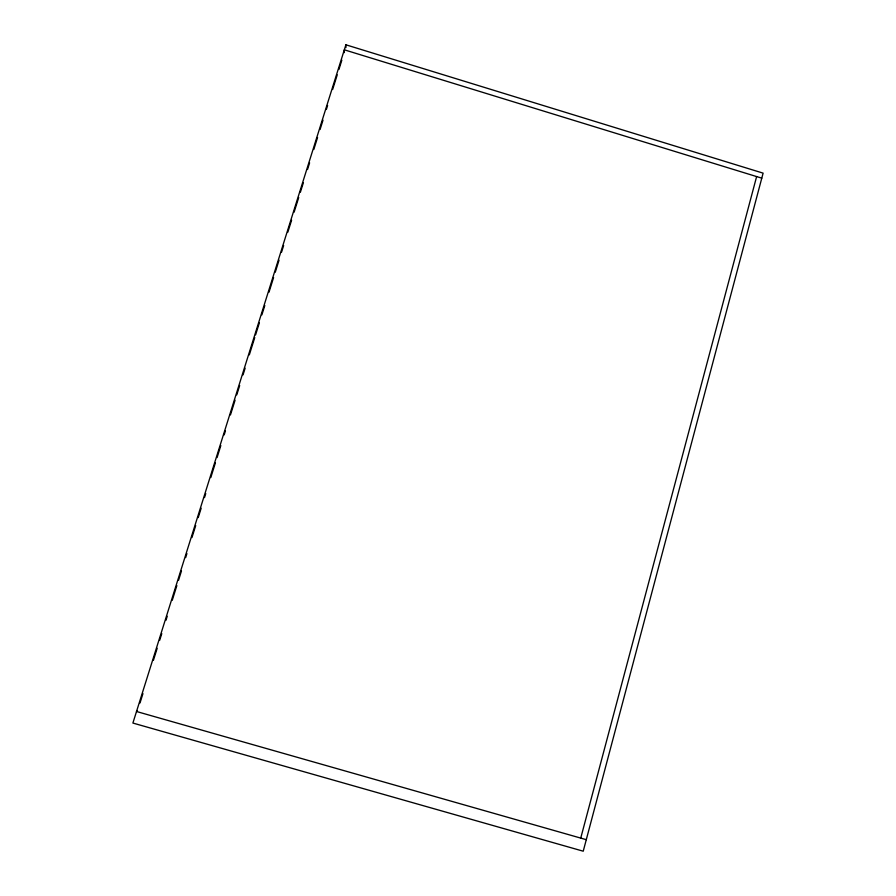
<?xml version="1.0" encoding="UTF-8"?>
<svg xmlns="http://www.w3.org/2000/svg" width="896" height="896" viewBox="0 0 896 896"><rect width="100%" height="100%" fill="white"/><g stroke="black" fill="none" stroke-linecap="round" stroke-linejoin="round"><path stroke-width="1.34" d="M580.742 838.096L756.627 176.579M345.901 44.8L132.888 723.05L583.229 851.2L763.112 173.141L345.901 44.8L345.934 47.566M140.011 702.968L142.946 693.627M153.418 660.285L157.181 648.29M159.69 640.282L161.784 633.618M165.973 620.278L167.227 616.28M172.256 600.275L176.859 585.603M178.539 580.272L181.474 570.931M185.662 557.603L186.917 553.594M191.934 537.589L195.709 525.594M198.218 517.586L201.152 508.256M204.501 497.582L205.755 493.584M210.784 477.579L215.387 462.907M217.067 457.576L220.83 445.57M224.179 434.907L225.434 430.898M230.462 414.904L235.066 400.232M236.746 394.89L239.68 385.56M243.029 374.886L245.123 368.222M249.312 354.883L254.755 337.546M255.584 334.88L259.358 322.874M261.867 314.877L264.802 305.536M268.99 292.208L273.594 277.536M275.274 272.194L279.037 260.198M281.546 252.19L283.64 245.526M287.829 232.187L291.603 220.181M294.112 212.184L298.715 197.512M300.395 192.181L303.33 182.84M307.518 169.512L309.602 162.837M313.79 149.498L317.565 137.502M320.074 129.494L323.008 120.165M326.357 109.491L327.611 105.493M332.64 89.488L337.243 74.816M338.923 69.485L341.846 60.144M137.502 710.965L136.517 711.502L586.286 839.675M761.779 178.158L344.333 49.818L344.366 52.618"/></g></svg>
